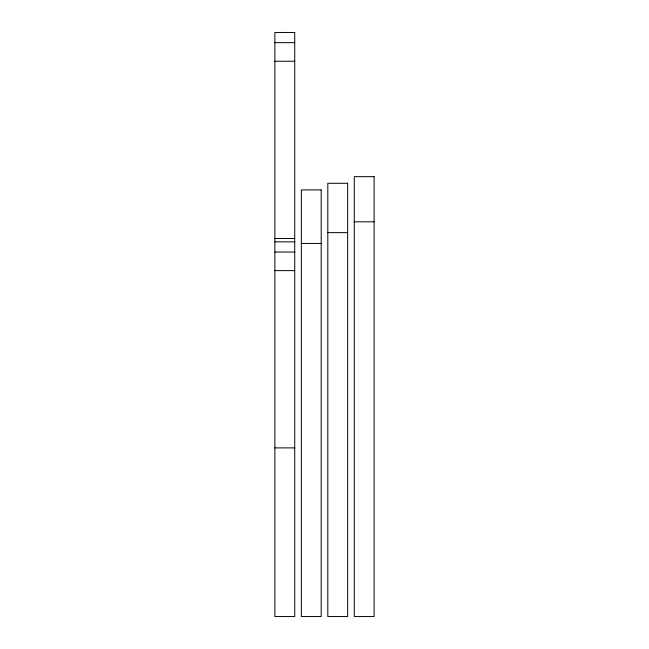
<?xml version="1.0" encoding="UTF-8"?>
<svg xmlns="http://www.w3.org/2000/svg" width="649" height="649" viewBox="0 0 649 649"><rect width="100%" height="100%" fill="white"/><g stroke="black" fill="none" stroke-linecap="round" stroke-linejoin="round"><path stroke-width="0.97" d="M274.884 42.656L294.727 42.656M274.884 61.241L294.727 61.241M354.273 221.82L374.116 221.82M327.81 232.634L347.653 232.634M274.884 238.508L294.727 238.508M274.884 241.842L294.727 241.842M301.347 243.448L321.19 243.448M274.884 252.039L294.727 252.039M274.884 270.625L294.727 270.625M274.884 447.891L294.727 447.891M294.727 32.466L274.884 32.466L274.884 616.55L294.727 616.55L294.727 32.466M374.116 176.666L354.273 176.666L354.273 616.55L374.116 616.55L374.116 176.666M347.653 183.286L327.81 183.286L327.81 616.55L347.653 616.55L347.653 183.286M321.19 189.897L301.347 189.897L301.347 616.55L321.19 616.55L321.19 189.897"/></g></svg>
